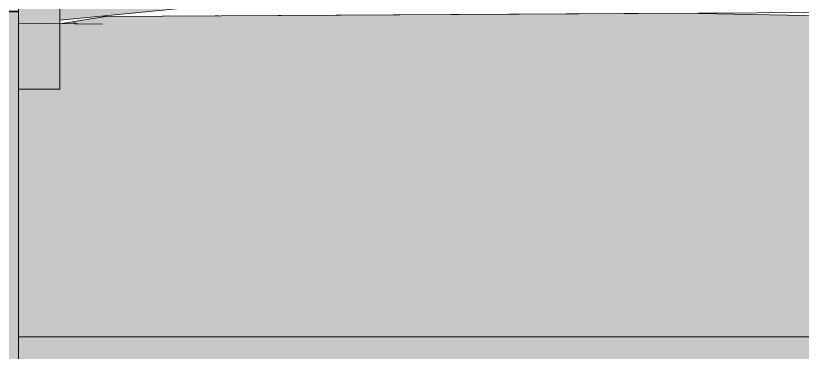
# Model space of a CAD drawing. Header units: metres. Extents: x -111189 to -108577, y -72951 to -72647.
# Drawn here: x -108855.796 to -108852.942, y -72949.251 to -72948.029 of the extents above; entities that cross this region are included whole.
import ezdxf

# ---------------------------------------------------------------- set-up
doc = ezdxf.new("R2010")
doc.units = ezdxf.units.M
doc.header["$MEASUREMENT"] = 0
for name, color, linetype in [('00 - DESENHO 2D', 7, 'Continuous'), ('01 - TERRENO PROPOSTO', 7, 'Continuous'), ('03 - LAJES', 7, 'Continuous'), ('07 - MUROS', 7, 'Continuous')]:
    doc.layers.add(name, color=color, linetype=linetype)
pattern_1 = [(360, (-108689.58989, -72946.075524), (0.021783658, 0.043567315), [0, -0.043567315])]

# ---------------------------------------------------------------- blocks, each defined once
blk = doc.blocks.new('Corte Elem_1052_1', base_point=(-108689.5899, -72946.0755))
at = {"linetype": 'Continuous', "lineweight": 13}
h = blk.add_hatch(dxfattribs=at)
h.set_pattern_fill('DOTS_0001', color=251, style=0, pattern_type=2)
h.set_pattern_definition(pattern_1)
h.paths.add_polyline_path([(-108850.786, -72946.4956), (-108855.786, -72946.4956), (-108855.786, -72947.9655), (-108855.636, -72947.9655), (-108855.636, -72948.045), (-108854.8954, -72947.973), (-108854.8954, -72947.951), (-108855.026, -72947.8069), (-108855.026, -72947.6324), (-108855.1565, -72947.4883), (-108855.1565, -72947.3138), (-108855.2871, -72947.1697), (-108855.2871, -72947.0461), (-108854.9, -72947.4731), (-108854.1605, -72947.4731), (-108854.1605, -72947.0564), (-108852.1616, -72947.0564), (-108852.1616, -72947.4731), (-108850.786, -72947.4731)])
blk = doc.blocks.new('Corte Elem_1068_1', base_point=(-108689.5899, -72946.0755))
at = {"layer": '03 - LAJES', "linetype": 'Continuous', "lineweight": 13}
h = blk.add_hatch(dxfattribs=at)
h.set_pattern_fill('DOTS_0001', color=251, style=0, pattern_type=2)
h.set_pattern_definition(pattern_1)
h.paths.add_polyline_path([(-108857.2861, -72949.1955), (-108857.2861, -72949.7586), (-108857.2857, -72949.1259), (-108857.2857, -72948.0156), (-108857.286, -72948.0156), (-108857.286, -72948.0197), (-108857.286, -72949.1955)])
at = {"layer": '03 - LAJES', "color": 7, "linetype": 'Continuous', "lineweight": 13}
for p, q in [((-108857.286, -72948.0156), (-108857.2857, -72948.0156)), ((-108857.2861, -72949.9182), (-108857.2861, -72949.1955)), ((-108857.2861, -72949.9182), (-108857.2857, -72949.9182))]:
    blk.add_line(p, q, dxfattribs=at)
at = {"layer": '03 - LAJES', "color": 7, "linetype": 'Continuous', "lineweight": 20}
for p, q in [((-108857.2857, -72948.0156), (-108857.2857, -72949.9182)), ((-108855.7857, -72948.0156), (-108857.2857, -72948.0156)), ((-108855.7857, -72948.0156), (-108855.7857, -72949.9182)), ((-108855.7857, -72949.9182), (-108857.2857, -72949.9182))]:
    blk.add_line(p, q, dxfattribs=at)
blk = doc.blocks.new('Corte Elem_1298_1', base_point=(-108689.5899, -72946.0755))
at = {"layer": '01 - TERRENO PROPOSTO', "linetype": 'Continuous', "lineweight": 13}
h = blk.add_hatch(dxfattribs=at)
h.set_pattern_fill('DOTS_0001', color=251, style=0, pattern_type=2)
h.set_pattern_definition(pattern_1)
h.paths.add_polyline_path([(-108855.5698, -72948.0386), (-108855.636, -72948.045), (-108855.636, -72948.0583), (-108855.5513, -72948.059)])
at = {"layer": '01 - TERRENO PROPOSTO', "color": 7, "linetype": 'Continuous', "lineweight": 13}
for p, q in [((-108853.8856, -72947.8748), (-108855.636, -72948.045)), ((-108855.0601, -72948.0294), (-108855.0718, -72948.0301)), ((-108855.5709, -72948.0589), (-108855.5881, -72948.0546))]:
    blk.add_line(p, q, dxfattribs=at)
at = {"layer": '01 - TERRENO PROPOSTO', "color": 7, "linetype": 'Continuous', "lineweight": 20}
for p, q in [((-108855.786, -72948.0569), (-108855.4807, -72948.0597)), ((-108855.786, -72948.2955), (-108855.786, -72949.1955))]:
    blk.add_line(p, q, dxfattribs=at)
at = {"layer": '01 - TERRENO PROPOSTO', "color": 7, "linetype": 'Continuous', "lineweight": 20, "flags": 128}
for points in [[(-108850.7356, -72948.0776), (-108850.8461, -72948.0713), (-108851.2331, -72948.0649), (-108851.3163, -72948.0634), (-108851.4583, -72948.0611), (-108852.0503, -72948.0297), (-108852.3942, -72948.0248), (-108852.5445, -72948.0225), (-108852.5996, -72948.0217), (-108852.8889, -72948.0173), (-108855.4807, -72948.0325)], [(-108840.9839, -72949.1955), (-108846.4143, -72949.1955), (-108855.4807, -72949.1955), (-108855.786, -72949.1955)]]:
    blk.add_lwpolyline(points, dxfattribs=at)
blk = doc.blocks.new('Corte Elem_1304_1', base_point=(-108689.5899, -72946.0755))
at = {"layer": '07 - MUROS', "color": 7, "linetype": 'Continuous', "lineweight": 20}
for p, q in [((-108855.786, -72947.9655), (-108855.786, -72948.0569)), ((-108855.636, -72947.9655), (-108855.786, -72947.9655)), ((-108855.636, -72947.9655), (-108855.636, -72948.2955)), ((-108855.636, -72948.2955), (-108855.786, -72948.2955))]:
    blk.add_line(p, q, dxfattribs=at)

msp = doc.modelspace()

# ---------------------------------------------------------------- hatches: boundary and pattern name
at = {"layer": '00 - DESENHO 2D', "linetype": 'Continuous', "lineweight": 13}
msp.add_hatch(color=251, dxfattribs=at).paths.add_polyline_path([(-108861.3903, -72951.1828), (-108861.3888, -72947.92), (-108860.7951, -72947.9203), (-108860.7951, -72946.4203), (-108860.5951, -72946.4203), (-108860.5951, -72948.0253), (-108858.8253, -72948.0125), (-108855.786, -72948.0112), (-108855.786, -72947.9655), (-108855.636, -72947.9655), (-108855.636, -72948.0583), (-108855.4706, -72948.0324), (-108853.38, -72948.0202), (-108851.3362, -72948.0583), (-108849.8907, -72948.0852), (-108848.7814, -72948.1675), (-108846.3426, -72948.1705), (-108844.7581, -72948.2104), (-108843.6782, -72948.2008), (-108842.7876, -72948.2465), (-108841.8742, -72948.2675), (-108840.9839, -72948.2465), (-108840.9839, -72946.7468), (-108840.7818, -72946.7468), (-108840.7818, -72951.1828)])

# ---------------------------------------------------------------- linework, layer by layer
at = {"layer": '00 - DESENHO 2D', "color": 7, "linetype": 'Continuous', "lineweight": 20, "flags": 128}
msp.add_lwpolyline([(-108840.7818, -72951.1828), (-108861.3903, -72951.1828), (-108861.3888, -72947.92), (-108860.7951, -72947.9203), (-108860.7951, -72946.4203), (-108860.5951, -72946.4203), (-108860.5951, -72948.0253), (-108858.8253, -72948.0125), (-108855.786, -72948.0112), (-108855.786, -72947.9655), (-108855.636, -72947.9655), (-108855.636, -72948.0583), (-108855.4706, -72948.0324), (-108853.38, -72948.0202), (-108851.3362, -72948.0583), (-108849.8907, -72948.0852), (-108848.7814, -72948.1675), (-108846.3426, -72948.1705), (-108844.7581, -72948.2104)], dxfattribs=at)

# ---------------------------------------------------------------- block references
at = {"lineweight": 0}
msp.add_blockref('Corte Elem_1052_1', (-108689.5899, -72946.0755), dxfattribs=at)
at = {"layer": '01 - TERRENO PROPOSTO', "lineweight": 0}
msp.add_blockref('Corte Elem_1298_1', (-108689.5899, -72946.0755), dxfattribs=at)
at = {"layer": '03 - LAJES', "lineweight": 0}
msp.add_blockref('Corte Elem_1068_1', (-108689.5899, -72946.0755), dxfattribs=at)
at = {"layer": '07 - MUROS', "lineweight": 0}
msp.add_blockref('Corte Elem_1304_1', (-108689.5899, -72946.0755), dxfattribs=at)

doc.saveas('drawing.dxf')
